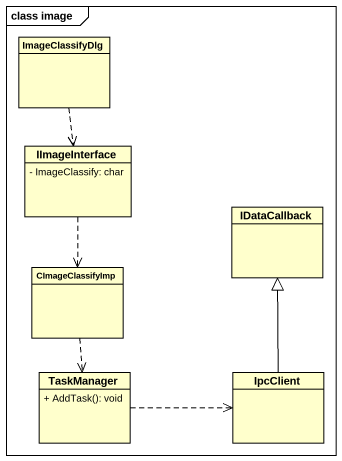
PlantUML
@startuml
mainframe class image
hide circle
hide empty members
skinparam classAttributeIconSize 0
class ImageClassifyDlg
class IImageInterface {
  - ImageClassify: char
}
class IDataCallback
class CImageClassifyImp
class TaskManager {
  + AddTask(): void
}
class IpcClient
ImageClassifyDlg ..> IImageInterface
IImageInterface ..> CImageClassifyImp
CImageClassifyImp ..> TaskManager
TaskManager .right.> IpcClient
IpcClient -up-|> IDataCallback
@enduml
